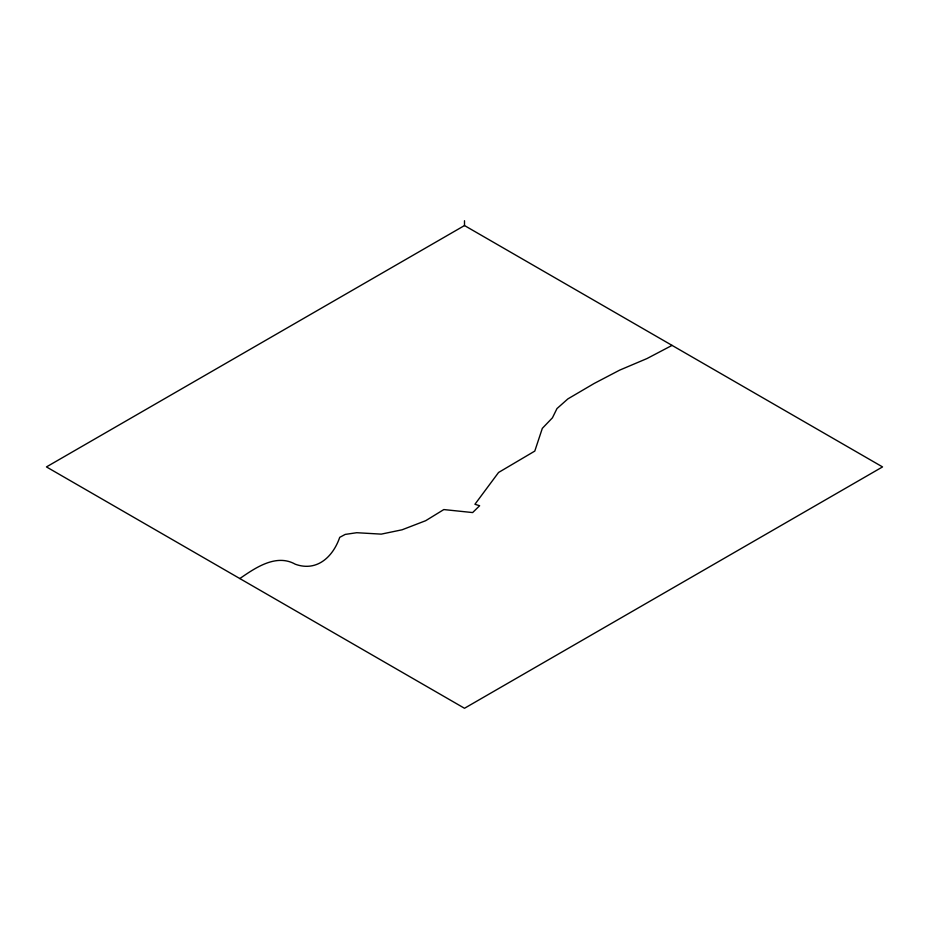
<?xml version="1.0" encoding="UTF-8"?>
<svg xmlns="http://www.w3.org/2000/svg" width="929" height="929" viewBox="0 0 929 929"><rect width="100%" height="100%" fill="white"/><g stroke="black" fill="none" stroke-linecap="round" stroke-linejoin="round"><path stroke-width="1.39" d="M239.833 578.558C255.289 567.851 276.203 553.405 295.306 564.228C316.917 572.032 333.023 556.831 339.724 537.345L345.24 534.407L356.748 532.712L381.25 534.129L402.071 529.797L425.679 520.704L443.818 509.568L472.64 512.564L479.643 505.724L474.928 504.284L498.559 472.478L534.79 451.088L542.315 428.362L552.43 417.818L556.97 408.586L567.874 398.901L594.188 383.456L619.689 370.125L646.979 358.559L672.062 345.391M464.5 225.55L46.45 466.915L464.5 708.27L882.55 466.915L464.5 225.55L464.5 220.73"/></g></svg>
